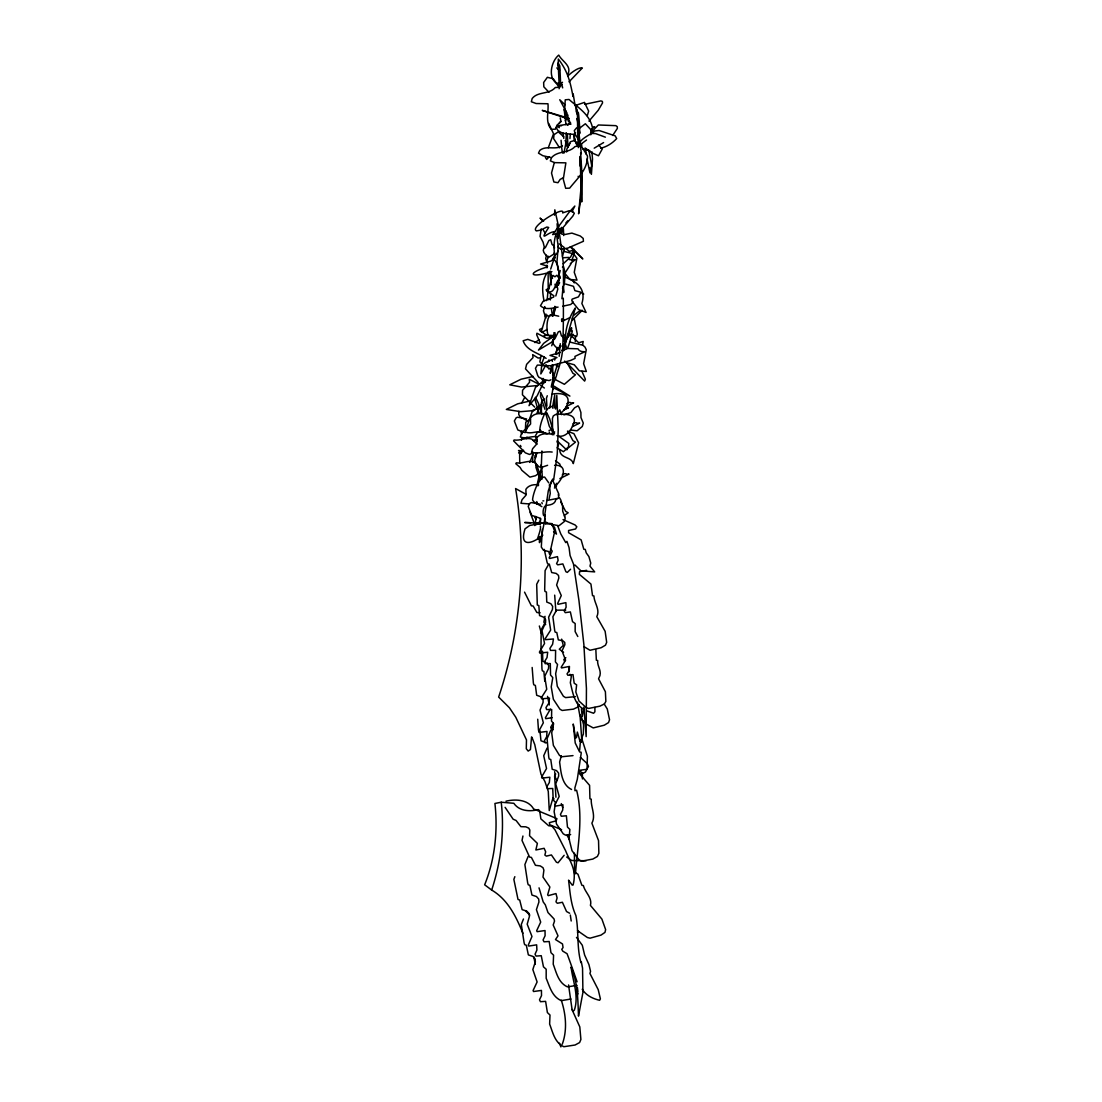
<?xml version="1.0" encoding="UTF-8"?>
<svg xmlns="http://www.w3.org/2000/svg" width="1102" height="1102" viewBox="0 0 1102 1102"><rect width="100%" height="100%" fill="white"/><g stroke="black" fill="none" stroke-linecap="round" stroke-linejoin="round"><path stroke-width="1.5" d="M580.107 166.126L580.231 156.222L580.961 188.621L578.591 213.788L581.319 194.916L581.36 170.163L581.691 201.955C581.636 168.895 582.848 188.29 580.644 153.109L581.346 153.715L577.2 118.231L579.735 133.397L578.991 126.11M563.687 235.552L563.411 228.858L561.868 232.302L559.265 230.8M594.915 707.374L594.887 711.823L593.579 713.256L587.077 710.955M558.246 66.161L558.328 59.04C567.53 70.845 570.271 81.644 572.999 96.508L573.178 93.877L575.12 105.833M551.73 345.78L555.064 335.036M542.501 651.186L542.831 661.186L545.614 662.357M541.909 451.007L541.234 468.322L537.969 485.858M558.08 270.252L556.978 261.684L558.287 246.049M550.38 299.937L550.573 293.862M575.285 341.579L575.464 336.454M567.475 116.853L568.164 120.834L570.85 124.264M518.877 411.322L518.739 414.545L519.951 416.515L528.051 421.308M574.597 141.29L574.693 138.563M557.089 223.761L558.218 238.624M558.039 232.853L557.64 234.271L558.177 231.034M542.308 529.387L541.316 547.088L543.424 550.187L548.727 551.565L549.609 554.334L554.664 531.495L552.019 523.629L543.892 522.899M560.684 466.587L559.747 463.997L555.532 460.746M536.66 504L536.812 501.562M554.857 306.315L553.907 315.089M561.992 350.739L571.58 327.749L571.47 330.724L572.282 330.944C571.318 336.895 565.932 359.817 565.354 341.565L564.871 340.766L569.569 335.435M547.308 298.532L548.025 290.405M541.509 414.311L541.275 403.222L542.129 400.687L544.416 399.2M566.635 151.98L566.869 149.087L570.409 141.772L574.913 140.326L576.594 144.431L578.633 146.401L578.288 147.654M540.269 523.918L540.6 518.532L539.649 524.277M540.311 526.053C541.964 529.497 533.767 545.683 539.746 536.743C537.197 560.05 548.107 505.405 544.498 516.673L548.3 490.803L552.047 480.183L553.011 478.86L553.631 480.017L557.24 454.107L558.232 429.573L556.799 395.398L555.683 409.021L554.361 407.024L554.719 395.177L552.57 407.203M579.652 750.297L580.506 740.172M548.149 271.836L548.176 288.765M570.326 134.265L569.927 138.59M554.471 215.207L554.829 209.807L558.383 225.662L563.191 262.028L563.687 292.609L563.039 286.961L561.937 298.752L563.287 298.174C563.494 310.943 563.453 327.955 562.723 348.328C561.689 362.076 557.791 369.804 556.372 376.044C545.352 404.558 555.532 370.024 557.764 363.66M536.316 516.852L534.787 525.599M538.616 523.96L538.713 522.376L536.454 524.717M536.054 452.922L535.31 458.115L535.035 455.498M561.345 755.765L559.609 762.047C561.001 771.676 561.469 784.624 571.539 789.473M540.779 467.441L541.206 464.768M581.36 742.376L582.159 735.571M552.336 361.387L552.322 360.313M557.516 233.789C553.369 231.819 552.171 265.968 558.246 250.498M560.009 449.699L559.83 450.993C560.973 458.639 571.704 456.71 573.302 463.611L578.605 442.852L573.949 433.692L567.447 431.157M541.22 228.872L540.049 236.365L543.121 242.247L544.595 248.308M539.539 431.667L539.787 430.207M551.537 365.341L550.229 373.289L552.625 366.071M558.438 285.239C559.623 276.96 559.596 265.003 553.907 259.232L550.697 269.067M559.21 356.277L560.284 343.686M545.035 616.307L543.851 622.12L545.655 624.655M557.337 347.461L555.876 354.017M522.94 836.019L522.017 840.454L529.607 857.122L531.371 857.37L535.448 865.304L540.283 865.924L543.01 867.715L543.892 870.181L542.983 877.082L549.87 887.014L547.639 894.907L548.314 895.637L555.973 893.57L557.116 897.978L555.959 901.822L557.309 903.282L562.406 902.276L566.538 911.533L569.651 913.241M555.766 306.893L553.314 315.888M554.705 360.065L555.064 358.563M536.908 453.005L534.704 460.484L536.44 465.636M539.112 475.885L537.129 484.908M544.223 381.237L537.101 395.907L529.029 405.674L535.448 387.408L544.236 380.176M559.1 88.752L559.361 87.664L553.328 78.821L547.363 77.305L543.63 82.512L543.837 86.824L548.975 92.306M554.127 259.397L555.312 255.017M563.508 350.78L565.092 344.582L565.119 336.275L563.769 334.278M526.701 438.651L527.032 437.191L526.205 437.756M554.926 332.625L555.284 335.614M563.948 153.137L565.56 144.803A28.28 5.62 -87.9 0 0 566.276 132.736M561.593 232.04L562.778 227.728M558.108 365.836L557.213 366.718L556.248 365.671M549.085 498.834L550.27 493.476L549.416 484.673M546.303 274.095C541.55 282.236 542.294 291.823 543.989 300.75M562.268 1044.228C567.447 1030.067 565.905 1014.143 561.276 1000.148M560.243 270.555L558.659 276.037L559.375 278.296L555.504 287.608M590.796 134.816L591.099 130.022L585.369 123.768L579.514 128.245M529.731 462.413L533.051 454.437M571.704 260.706L573.866 254.81L574.376 249.41L570.698 256.835L563.177 263.819M562.447 256.229L564.444 249.314L563.935 247.22L559.293 243.886M555.794 296.011L557.805 289.096L557.281 287.002L555.463 285.652M544.567 307.238L543.438 310.778L545.876 318.147M545.945 314.015L545.311 316.88L546.151 316.164M573.164 253.336L573.853 250.085L569.335 251.366L566.097 248.653M582.545 344.719L583.22 341.468L578.715 342.75L570.988 335.476M521.411 440.166L522.128 437.962M559.747 345.835L558.342 349.83L558.094 348.26M560.16 277.36L559.375 278.296L559.954 276.106M562.502 288.338L564.458 283.09L565.092 272.828L563.521 266.546L562.406 267.111M547.281 395.742L546.427 398.277L546.909 406.128M567.874 74.344C572.076 65.776 562.13 61.437 558.728 55.1C550.366 62.029 547.102 80.859 559.651 84.606M554.334 162.545L551.523 173.042L553.865 181.982L557.956 182.712L560.188 179.364L563.232 177.78M514.841 876.682L513.863 879.41L518.023 899.494L519.703 900.031L522.128 909.66L526.728 911.078L529.043 913.517L529.415 916.451L527.197 924.179L531.977 936.493L528.257 945.144L528.781 946.067L536.646 944.841L536.908 950.034L535.035 954.236L536.082 956.095L541.247 955.696L543.465 966.84L546.179 969.237L546.179 978.287C549.705 986.593 552.074 996.731 561.276 1000.63L570.96 999.018M541.11 355.56L539.856 361.897L542.322 364.542M554.747 307.224L552.529 315.585M548.479 256.311L546.661 261.27L547.542 263.089M557.02 349.954L556.028 352.654L556.923 354.486M558.494 497.856L558.783 493.958L552.818 480.679L551.744 480.871L549.595 485.376M576.925 996.236L578.123 993.15M537.005 413.098L537.776 411.087M528.133 856.419L524.883 864.588L527.679 882.867L528.244 884.796L529.897 885.361L531.935 895.044L536.467 896.532L538.685 899.025L538.933 901.973L536.412 909.673L540.696 922.098L536.66 930.722L537.142 931.658L545.035 930.556L545.091 935.75L543.066 939.937L544.03 941.811L549.195 941.494L550.972 952.707L553.576 955.145L553.218 964.222C556.414 972.57 558.342 982.777 567.406 986.855L577.117 985.395M523.464 919.013L521.301 924.454L524.097 942.733L524.662 944.662L526.315 945.227L528.354 954.911L532.886 956.412L535.104 958.892L535.352 961.839L532.831 969.553L537.115 981.965L533.079 990.588L533.561 991.524L541.454 990.423L541.509 995.616L539.484 999.803L540.448 1001.69L545.614 1001.374L547.391 1012.573L549.994 1015.025L549.636 1024.102C552.832 1032.436 554.761 1042.644 563.825 1046.721L575.079 1045.013L579.597 1042.561L580.892 1039.489L579.804 1026.912L571.966 1009.446M522.899 933.298C516.177 916.685 507.884 899.576 491.671 890.044C501.011 861.943 504.592 831.693 501.231 802.228L513.821 803.289C519.262 811.251 529.855 811.775 538.451 809.571L539.677 810.907L540.875 818.882L548.672 825.742L551.854 826.073L554.995 829.834L565.643 850.799C570.257 862.398 576.993 869.795 573.095 884.989L572.241 885.154L568.563 880.154C570.078 892.303 570.767 904.439 575.878 915.5C578.949 931.066 576.621 947.155 580.933 962.625L581.277 961.605L582.545 968.121L582.93 992.42L578.495 1016.14C577.875 999.666 577.779 982.281 571.056 967.06C572.833 981.248 579.115 995.96 574.349 1010.135L573.219 1011.071L572.103 1009.652L568.536 984.94M591.375 130.904L592.463 127.625C589.639 114.346 578.261 107.748 569.045 99.469L565.243 99.814L564.761 108.657L570.505 123.823L559.857 125.394L556.138 127.584L557.956 130.518L562.378 133.218L573.99 134.444M547.088 748.038L543.727 755.765L546.537 768.507L541.578 777.117L541.95 778.081L549.857 777.241L549.333 782.516L546.854 786.69L547.584 788.633L552.722 788.495L553.204 799.914L555.504 802.49L554.127 811.678L556.51 824.021L563.26 833.828L565.56 835.137L570.629 834.586M550.78 730.254L547.088 738.629L548.741 757.06L549.182 758.989L550.766 759.512L552.198 769.265L556.565 770.629L558.604 773.081L558.673 776.056L555.725 783.935L559.196 796.388L554.705 805.245L555.119 806.182L562.957 804.818L562.695 810.08L560.45 814.378L561.29 816.251L566.387 815.783L567.475 827.079L569.899 829.462L568.99 838.677L572.021 850.744L579.239 860.015L581.594 861.158L592.807 859.078L597.394 856.461L598.868 853.32L598.538 840.619L591.884 823.166C596.154 815.384 590.686 807.132 591.264 799.226L589.928 798.743L589.584 785.34L579.225 773.356L579.735 770.298L586.801 769.292L588.509 766.441L587.256 763.631L580.382 757.377M556.896 414.71L559.775 409.834L561.621 414.669M569.899 143.522L567.957 147.007L567.392 134.224M548.314 147.723L553.548 133.769L548.755 123.479M564.679 345.491L575.327 307.995C569.362 316.701 565.395 328.052 565.533 338.107M567.558 147.227L565.574 141.979M546.33 300.653L547.267 299.014L548.796 299.661M521.769 402.96L524.717 397.299M538.823 580.148L536.688 584.253L537.294 604.97L538.837 605.604L539.553 615.563L543.809 617.244L545.655 619.861L545.504 622.878L541.991 630.633L544.553 643.458L539.415 652.095L539.773 653.059L547.68 652.232L547.047 657.536L544.484 661.723L545.173 663.679L550.297 663.556L550.559 675.044L552.791 677.634L551.234 686.863L553.369 699.274L559.885 709.151L562.158 710.459L573.467 709.137L577.035 707.401M550.366 709.109L545.407 717.719L545.765 718.683L552.116 717.705M552.612 259.342L554.926 255.044M575.588 132.763L574.486 134.816L574.362 140.064L576.58 143.26L579.432 143.77M578.233 706.823L579.363 704.77M541.771 405.812L540.049 407.258M548.176 565.147L545.104 570.588L544.691 589.391L544.911 591.375L546.427 592.049L546.757 602.036L550.931 603.8L552.667 606.458L552.419 609.475L548.617 617.203L550.656 630.11L545.215 638.692L545.531 639.67L553.438 638.967L552.598 644.271L549.884 648.431L550.504 650.4L555.615 650.359L555.422 661.889L557.557 664.52L555.642 673.763L557.281 686.243L563.397 696.257L565.615 697.607L575.368 696.629M545.008 622.933L541.192 629.738L540.986 650.524M561.152 346.042L557.943 348.852C555.573 346.717 550.862 343.066 553.356 339.526L554.898 338.727L558.287 331.895L560.091 331.151L561.4 335.793L563.439 337.46L564.982 343.59L564.94 345.932L562.502 345.16M567.626 125.38L570.547 122.584M544.36 356.855L541.909 363.137L540.834 373.936L546.11 364.666M587.27 115.751L588.647 111.109L584.487 102.39L575.175 105.558M553.149 723.105L550.669 727.292L551.413 729.221L552.997 729.111M557.295 447.715L558.562 444.533L557.061 441.778M539.277 408.787L540.82 404.806L532.032 412.024L525.613 430.303L526.852 428.94M550.959 379.777L549.072 380.603L543.575 379.391L538.947 377.325L537.748 375.644L535.462 368.33L537.335 365.093L541.785 365.203M547.928 361.869L548.975 359.899L549.375 361.029M565.298 120.752L567.365 117.749M571.8 336.661L573.384 334.361M557.144 440.841L566.042 449.327L563.411 451.682L557.392 448.032M561.731 227.343L557.047 232.109M612.684 135.45L617.354 128.438L617.272 126.689L615.88 125.656L598.345 124.981L591.251 132.378M564.761 273.42L570.919 263.929M567.764 220.786L565.891 222.88M572.09 320.406L582.255 310.309L578.619 311.632L573.591 315.461M564.141 855.29L558.053 862.797L556.414 862.219L551.413 854.945L546.372 856.13L544.87 855.042L545.683 851.818L544.126 848.306L535.861 849.986L537.39 843.388L529.552 835.757L529.842 830.054L528.74 828.112L525.819 826.831L520.888 826.665L516.067 820.48L513.146 819.213L505.102 807.339M564.417 117.487L566.58 114.815M544.76 381.939L543.465 382.628M552.267 434.767L554.664 431.943M562.502 82.278L559.361 85.984L560.642 86.81M548.975 369.018L549.719 368.192M549.113 156.801L546.716 159.446L545.352 157.434M569.018 81.851L582.352 67.966C578.881 66.878 571.235 72.636 567.971 75.859M543.107 378.413L542.115 379.446L543.424 381.154L545.986 380.769M521.99 431.061L520.998 432.094L522.307 433.802M535.82 516.439L534.828 517.458L536.151 519.18M577.531 932.278L578.564 931.218M578.578 177.119L578.123 176.292M534.938 342.612L538.933 339.76M562.447 350.588L567.585 348.466L578.04 348.824C581.085 354.968 592.614 347.791 574.941 356.428L575.065 358.398L570.698 360.409L551 365.712L541.991 365.644L545.201 362.654L556.937 357.585L549.981 355.409L560.422 352.378M556.235 286.823L559.664 282.704M554.43 488.034L556.482 486.037L556.358 483.31M570.588 569.224L567.323 572.406L565.877 571.704L562.846 563.907L557.75 564.844L556.579 563.632L558.122 560.353L557.488 556.634L549.76 558.494L549.168 557.887L552.226 551.165L550.559 548.961M569.1 259.507L568.66 257.427L563.645 257.716M542.831 535.117C533.327 543.272 518.711 548.658 525.048 528.822L529.718 525.461L542.032 523.188M560.601 413.498C571.924 403.291 571.401 390.921 552.198 394.089M565.836 657.687L563.852 659.492L564.5 661.393M588.964 121.137L598.221 110.269L602.546 102.927L602.367 101.425L600.893 100.902L584.886 104.277M561.166 121.495L557.047 125.091L555.38 129.182L551.22 129.32C544.925 121.675 548.837 112.376 547.97 103.767L536.095 103.519L531.343 101.742L532.197 98.464C538.024 91.163 549.099 94.717 555.298 87.526L557.97 87.375L561.827 84.537L562.681 87.884M566.676 406.335L573.632 402.836C570.684 404.241 570.74 400.632 566.924 403.58M572.682 426.57L579.624 423.072C576.69 424.477 576.745 420.868 572.916 423.815M559.596 231.572L572.792 216.157L574.307 213.306L572.365 210.992L574.858 206.033L569.004 212.41L552.625 234.602L557.46 233.459L558.755 234.864M534.374 440.91L536.77 438.968M539.553 407.327L541.688 405.701M563.88 414.917L570.877 412.575L574.541 407.864L578.013 405.812L579.266 407.712L580.906 412.52L580.961 417.534L583.289 423.127L582.297 426.488L577.104 430.786L570.547 430.014M568.012 115.104L566.979 115.806L566.056 114.939L564.128 109.25L566.042 124.788M590.989 129.65L594.681 126.661L593.275 127.446M592.656 133.039L594.515 131.014L599.061 130.491L615.192 135.863L616.679 138.563C612.478 143.219 606.789 146.8 600.686 148.233M541.537 471.284L535.517 475.706L529.897 477.125L521.811 470.278L520.103 467.4L515.805 463.735L516.342 462.826C522.334 463.956 527.954 459.933 533.891 461.972L539.222 466.931L542.129 467.262M554.623 486.092C562.295 481.216 569.693 464.383 554.568 465.292M547.019 329.498L542.253 332.225L541.344 331.592L546 315.957L547.198 315.172L548.273 316.563L550.27 315.02L550.917 315.764M586.526 140.009L578.743 145.795L574.913 146.635C568.536 153.633 557.64 150.506 551.592 157.614L550.366 160.878L554.637 162.641L565.877 162.848L563.274 179.254L565.684 188.304L569.651 188.153C577.365 178.359 587.573 169.846 587.504 156.016L581.87 146.965L581.484 143.632L580.368 143.88M544.898 382.38L541.922 383.799M540.559 407.657L541.481 407.01M594.212 148.178L603.593 142.571M568.136 145.23L566.676 145.671M561.841 321.522L569.872 317.624M553.176 727.1L551.689 727.954L553.218 729.772M567.282 448.679L575.478 442.122L572.93 440.662L568.095 431.419M530.475 419.201L525.737 422.135L525.447 428.912L521.48 433.417L520.364 437.012C525.819 439.216 531.316 435.841 536.674 436.764M555.243 257.689L551.041 260.995L540.6 264.025L547.556 266.202L547.157 266.987C526.963 272.897 528.974 278.889 551.895 271.588M563.838 409.999L568.48 407.781L566.276 408.498L565.918 407.106M580.699 774.389L585.424 772.061L587.063 768.989L587.407 756.192L581.663 738.216L583.33 734.152L583.578 724.813L582.173 719.014M559.899 478.612L569.045 474.053C566.111 475.444 566.166 471.849 562.337 474.797M559.375 278.296L560.188 277.911M539.525 357.833L538.148 358.054L532.679 354.637L533.024 357.599L526.618 364.349L525.502 368.881L538.203 382.532M570.354 263.543L575.368 259.604L569.913 259.769M523.574 450.277L519.621 454.341L519.745 463.363M533.313 452.826L529.483 454.451L525.365 452.839L513.601 440.869L514.138 439.96C520.144 441.075 525.75 437.053 531.701 439.106L537.018 444.065M538.492 408.429L531.412 410.784L520.667 411.666L506.341 409.434L517.651 403.842L529.883 401.045M576.25 111.936L575.919 104.842L577.076 111.991M557.433 233.583L561.221 233.073L561.8 234.134L565.009 234.478L571.897 233.101L580.272 236.007L583.206 238.431L583.413 241.283L567.75 248.129L560.822 249.176L558.383 247.509L556.785 236.241M562.419 145.808C555.422 150.423 546.399 145.009 539.801 150.382L538.492 153.15L542.873 155.726L551.028 157.558M549.044 430.414L550.173 430.221M549.113 288.421L546.137 289.702L546.799 291.176L553.879 295.763L553.659 297.058L543.038 301.356L540.476 305.764C545.104 310.337 552.474 308.133 558.08 307.1M542.46 328.203L539.484 329.484L540.145 330.958L547.239 335.531M569.183 210.73L562.612 212.92C565.932 204.738 528.767 227.136 536.426 230.91L540.559 230.153L546.854 227.04L548.7 227.453C537.377 244.906 549.319 230.304 554.926 231.985M560.711 84.826L561.827 84.537M537.583 385.507L521.508 387.077L509.771 384.805L521.067 379.212L533.299 376.429M536.55 409.269L538.148 408.897M562.764 306.191L570.712 304.51L573.136 302.168L571.731 300.267L572.2 299.11L578.454 296.879L580.961 292.264L574.872 290.625L573.481 286.313L565.629 284.054M546.785 500.515L557.102 498.476M501.231 802.228L494.922 803.468C497.939 830.784 495.032 859.257 484.646 884.796L491.671 890.044M586.622 570.326L579.569 571.649L579.335 574.335L590.934 584.046L592.532 595.645L593.937 595.975C594.074 602.877 600.37 609.53 596.802 616.679L605.15 631.363L606.679 642.356L605.48 645.18L601.1 647.742L589.983 650.263L583.95 646.626M543.355 522.858L546.592 522.293L547.611 523.946M533.134 440.387L536.977 439.739M555.739 773.935L554.609 775.973L555.931 797.214M559.017 123.534L560.849 121.041L560.243 117.9M505.983 801.182C515.529 798.936 528.12 799.446 533.602 808.937L556.923 818.648L556.179 820.825L549.306 822.684L549.843 824.792L561.607 829.71M573.012 755.614L561.689 756.757L559.485 755.407L553.369 745.393L551.716 732.913L553.631 723.67L551.496 721.039L551.689 709.509L546.578 709.55L545.958 707.58L548.672 703.42L549.512 698.117L541.605 698.82L541.289 697.828L546.73 689.26L544.691 676.352L548.493 668.625L548.741 665.608L547.005 662.949M546.757 742.693L545.173 742.831L544.347 740.916L546.675 736.715L547.005 731.452L539.098 732.417L538.699 731.452L543.341 722.802L540.021 710.143L543.093 702.387L543.066 699.398L541.054 696.85L536.674 695.252L535.365 685.403L533.767 684.797L533.354 682.841L532.156 667.468M567.902 334.278L570.547 334.071M552.185 452.054C545.215 451.049 538.479 454.148 531.508 452.302L532.624 448.707L536.591 444.202L536.481 438.307C539.291 433.623 545.958 433.155 550.876 434.105L552.818 432.879L554.513 433.527M547.611 465.306L542.694 466.959L541.84 469.493L542.322 477.331M554.389 253.735L548.562 257.455C546.193 255.333 541.481 251.683 543.975 248.143L545.518 247.33L548.906 240.498L550.711 239.768L552.019 244.396L554.072 246.063L554.499 248.06M561.538 125.752L557.626 125.862L559.334 127.722M542.873 500.887L543.796 500.873M549.664 336.385L554.898 335.228L543.699 343.314L538.465 350.092L551.978 341.992L555.036 335.435M565.753 610.109L556.496 610.15L552.887 616.762L554.733 630.757L555.201 632.204L556.785 632.507L558.328 639.876L562.709 640.675L564.761 642.425L564.871 644.698L562.006 650.896L565.601 660.222L561.193 667.247L561.621 667.936L569.445 666.434L569.252 670.484L567.034 673.901L567.888 675.278L572.999 674.617L574.183 683.199L576.635 684.879L575.836 691.973L578.991 701.024L586.305 707.704L588.675 708.434L599.846 706.189L604.419 703.93L605.852 701.437L605.397 691.739L598.551 678.791L599.956 675.554C601.417 670.126 596.981 665.636 597.697 660.525L596.347 660.236L595.865 650.001M529.222 503.931L520.929 503.283L522.045 499.688L526.012 495.17L525.902 489.288C528.354 485.211 534.263 483.985 538.699 485.004M586.168 860.745L571.663 860.483L566.648 857.025M530.833 522.747L524.731 522.513L546.73 523.422L545.228 523.354M534.828 522.913L541.123 523.174M589.832 150.616L582.586 148.756M544.884 413.87C539.966 412.919 533.299 413.388 530.475 418.071L530.599 423.967L526.632 428.471L525.516 432.067C531.412 434.45 537.28 430.372 543.079 432.053M577.903 128.025L576.498 127.956L574.294 130.615L575.464 134.706L579.06 140.477M554.623 335.559L545.779 335.187L544.085 335.642L544.787 337.35M548.259 523.753L558.976 525.75L564.265 521.59L565.23 517.926L562.709 511.273L562.557 505.598L560.766 499.922L559.43 497.622L555.876 499.454C555.132 504.372 549.815 505.143 545.765 505.405C543.024 507.512 542.625 512.182 543.465 515.281M540.035 612.74L536.867 612.505L533.148 605.99L531.412 605.852L524.552 592.132M544.471 365.892L547.763 366.319M526.646 418.967L517.651 417.217L516.218 417.741L514.345 420.978L517.83 429.973L525.213 432.645M547.777 433.678L540.021 431.956L537.349 432.452L535.476 435.689L537.239 441.654M540.476 504.33L531.481 502.581L530.048 503.118L528.175 506.355L531.674 515.337L540.421 518.312M522.995 450.993C512.816 449.561 523.891 451.641 518.629 452.908L521.205 453.556M556.909 435.676C563.893 438.32 570.368 431.943 572.503 425.895C579.845 413.87 563.907 413.429 555.56 414.49L553.273 415.977L552.419 418.512L552.625 434.257L553.851 434.753M552.281 337.35L546.688 338.314L536.922 333.231L536.66 334.705L540.09 342.667L539.167 343.438L527.789 339.361L523.147 340.752C526.343 350.574 538.41 352.971 546.11 358.37M534.718 502.567L537.239 503.035M569.844 342.061L583.013 345.27L585.024 347.13L586.264 349.747L583.633 363.701L586.36 371.498L579.321 370.837L574.252 364.762L566.235 362.586L564.665 361.07M531.729 452.757L533.602 453.253M567.489 118.63L542.253 110.379L569.183 118.369M558.728 316.205L554.54 315.296C545.945 310.943 545.917 331.055 548.397 335.697M563.783 251.311L573.632 253.873L576.883 258.35L574.252 272.304L576.993 280.115L569.941 279.44L564.871 273.379M556.799 286.699L554.912 284.288M545.27 742.431L540.972 740.764L540.104 732.348M540.049 730.86L538.479 730.24L537.721 719.234M562.998 519.579L575.065 524.951L576.814 526.784L575.588 528.974L568.577 530.503L568.577 532.707L581.153 539.897L583.812 549.251L585.258 549.43L586.223 552.846L588.909 556.593L590.741 563.067L589.983 566.139L594.667 571.897L580.878 570.795L574.941 564.995M546.261 433.692L541.082 431.226L539.87 429.257C540.104 423.113 546.661 405.302 551.937 406.431L552.942 408.305M605.384 137.158L595.452 133.549L591.264 133.466C587.338 136.193 576.98 140.96 579.624 146.525M545.077 382.311L543.603 381.623L544.181 382.091M541.661 406.941L540.187 406.252L540.765 406.721M564.444 277.015C576.828 281.423 586.471 288.696 581.87 303.505L586.071 312.472L578.66 309.593L572.351 301.714M563.563 652.288L559.293 649.216L563.274 645.386L561.662 639.132M573.164 335.228L576.594 336.468L577.283 334.113L574.514 319.869L572.227 318.092M571.125 211.185L572.53 212.066M584.487 709.523C574.349 704.949 572.737 692.318 570.34 682.73L571.332 676.449L570.023 674.286M564.995 345.105L563.48 344.265L563.59 345.821M554.196 386.251L569.913 396.086L553.893 388M551.868 525.296L554.499 527.238L556.469 534.112L553.576 531.715M526.122 494.385L515.598 488.558C527.087 557.805 520.998 630.537 498.641 697.056L509.427 707.773L515.805 717.292L526.481 739.91L526.301 748.754L528.175 751.082L530.461 749.553L531.563 736.894L532.142 737.817L534.773 744.635L540.958 774.114L544.994 781.676L548.273 791.36L549.251 810.576L552.984 797.958L554.099 798.95M539.085 384.281L529.263 379.267L529.594 382.229L522.555 390.301L522.444 394.819L534.787 407.161M566.042 449.327L566.993 449.768L567.255 447.784L568.398 447.205L568.88 443.486L558.287 435.924M561.841 318.877L564.114 320.283M575.189 872.481L577.944 874.217L581.884 885.319L583.385 885.553C584.873 892.344 592.532 897.648 590.424 905.389L601.899 919.096L605.632 929.606L604.97 932.402L600.989 935.116L590.093 938.174L587.38 937.513L577.517 930.667M581.498 292.664L583.716 294.082L583.068 293.642M540.407 385.204L544.374 388.014M566.676 142.447L565.037 140.615M598.785 145.037L602.174 149.156L598.496 155.781L591.719 152.765L585.107 147.957M586.884 724.441L593.22 727.912L604.268 725.199L608.538 722.581L609.544 719.771L607.257 708.93L604.24 704.109M546.261 366.332L549.168 368.66M541.881 506.672L533.781 501.878L532.583 499.922C532.817 493.765 539.36 475.954 544.65 477.083L548.768 482.869M543.575 221.061L540.063 218.086L543.41 221.282M579.046 145.616L575.74 142.02M556.827 67.925L559.444 70.445L559.279 68.255M585.63 723.284L581.897 719.813L579.983 714.551M525.434 910.789L529.814 915.073M560.877 1046.9L559.444 1043.181M570.216 246.834L582.806 258.942L571.497 247.358M545.889 524.084L544.705 522.541L544.898 518.849M557.226 233.417L558.149 237.481M562.709 807.642L561.304 803.62M559.582 147.82L553.603 138.59L554.044 134.706L558.273 131.827L563.742 136.827M544.98 409.379L540.517 396.128L540.724 392.464L543.672 398.58L546.881 409.503M540.393 480.596L535.93 467.344L536.137 463.68L541.895 479.356M564.995 104.745L559.747 99.745L566.951 113.065M566.001 361.993L584.639 381.099L585.369 379.24L581.98 371.319M567.034 362.737L572.916 373.303L575.464 374.763L564.376 384.309L556.028 379.928L554.582 377.339M582.214 989.265C585.947 995.34 592.876 998.77 599.612 1000.285L600.397 998.88L598.221 989.665L589.928 973.479L590.548 971.358L588.95 964.622L584.611 954.993L582.311 945.268L576.498 937.403M552.625 431.791L549.251 426.143L546.013 414.338L546.716 412.699L549.678 418.815L553.92 433.417M520.282 445.387L521.053 446.53M557.089 780.368L555.504 777.957L554.637 771.662M565.064 345.009L565.836 346.235M543.369 230.153L545.228 233.238M567.034 835.33L569.527 839.724M572.613 279.922L574.28 282.897M577.806 636.515L575.148 631.598L575.189 623.553L572.517 621.638L570.368 611.927L565.257 612.657L564.238 611.1L566.111 607.216L565.877 602.642L558.094 604.323L557.584 603.552L561.29 595.59L556.62 585.024L558.852 577.999L558.507 575.423L556.221 573.439L551.689 572.53L549.319 564.169L547.666 563.825L547.047 562.172L544.264 549.388M554.554 335.435L553.783 332.804M560.794 502.071L565.629 511.314L568.191 512.788L564.527 515.254L564.527 516.521M539.126 413.581L534.869 399.048L535.572 397.409L538.534 403.525L541.743 414.448M557.64 525.626L560.753 533.864L565.739 542.611L566.938 541.357L569.073 547.68L570.065 555.491L573.508 564.1L578.963 600.618L583.895 644.794L586.429 688.419L586.168 736.618L583.922 707.14L582.187 716.892L581.443 708.82M534.842 524.827L530.007 512.099M546.62 261.367L545.683 258.557L546.468 255.306M558.053 82.898L559.127 86.548M549.14 431.943L549.567 433.058M541.853 502.595L542.28 503.71M552.46 372.269L553.603 375.355M577.09 981.772C573.646 972.074 570.671 963.272 567.062 953.712L562.764 951.136L561.772 949.332L563.053 947.555L562.488 943.959L555.491 939.551L558.011 935.832L553.19 925.005L554.526 921.079L554.017 918.916L547.983 912.552L545.297 904.797L543.19 901.904L539.03 887.854M552.515 278.365L550.091 270.996M589.735 167.793L591.416 174.35L592.504 159.06L591.939 151.787M580.602 770.697L582.297 776.8M539.333 625.991L541.44 633.554M549.595 271.85L551.275 284.853M577.958 142.254L578.454 143.88C577.076 137.392 577.173 88.077 579.638 127.088L578.743 145.795L578.509 143.219L578.798 144.045M563.769 138.397L563.012 132.86M549.292 705.005L547.556 696.368M588.978 150.698L591.678 165.534L589.956 172.849L587.022 158.964M574.638 139.747L573.866 135.574M558.301 494.467L558.576 495.625M533.754 956.66L535.31 964.415M577.379 702.139L580.189 717.471L581.622 737.748L581.264 740.93L579.969 741.219L577.352 732.072L576.511 737.582L575.575 737.954L573.233 724.014L575.23 743.023L579.624 751.95L581.085 752.211L581.209 753.258L577.296 779.307L574.886 787.875L574.968 790.713L576.594 790.23C583.564 817.064 577.6 846.281 575.464 873.748L574.624 873.569L574.404 853.21M555.89 611.527L554.678 595.135M552.446 316.233L551.468 309.249M544.787 681.367L543.878 671.462L542.308 670.829L541.964 668.859L541.33 651.819M577.035 112.032L577.393 114.25L576.663 109.745L578.013 119.443M570.326 915.059L571.194 920.996M577.379 987.364L577.93 991.704M561.083 140.243L561.703 147.709A23.996 6.557 -81.5 0 0 562.736 153.123M586.14 154.073L585.699 149.266M532.789 462.165L532.583 451.737M561.538 319.497L561.662 320.668M568.756 667.165L569.224 671.697M552.612 364.817L553.3 389.419L552.997 388.166L549.691 408.195M554.099 252.868L554.21 254.424M574.486 133.314L574.665 135.904M544.746 306.59L544.815 307.968M546.881 265.127L546.991 267.869M582.366 772.571L582.435 778.949M560.56 82.333C560.794 85.102 560.064 86.535 559.224 86.686L558.149 62.952L559.816 65.927L560.56 82.333M551.675 278.241L547.983 291.823C555.339 293.587 555.009 282.277 559.375 278.82L556.923 275.238L554.912 276.781L553.135 275.445L551.675 278.241"/></g></svg>
